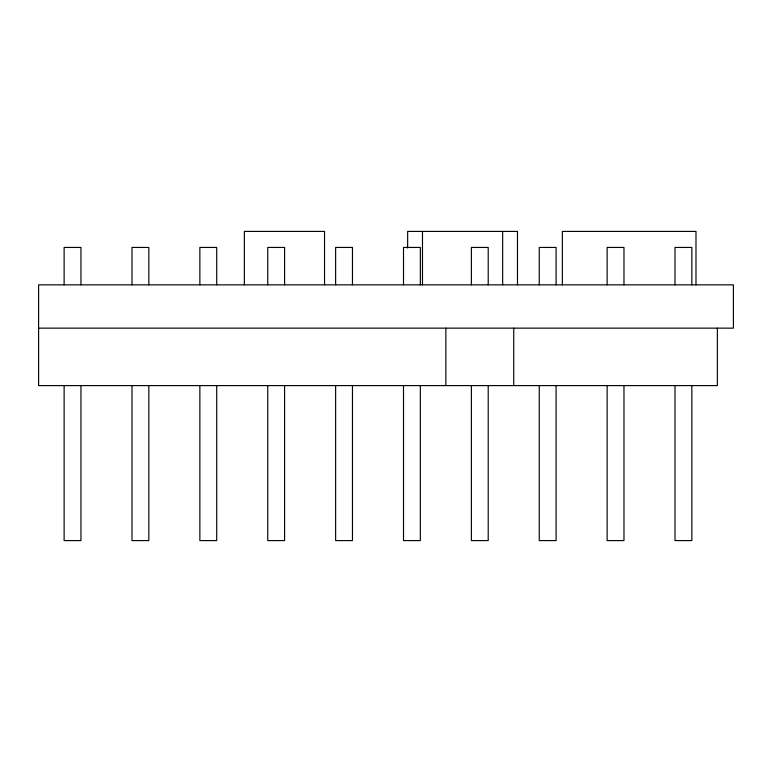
<?xml version="1.0" encoding="UTF-8"?>
<svg xmlns="http://www.w3.org/2000/svg" width="772" height="772" viewBox="0 0 772 772"><rect width="100%" height="100%" fill="white"/><g stroke="black" fill="none" stroke-linecap="round" stroke-linejoin="round"><path stroke-width="1.16" d="M38.6 328.148L733.4 328.148L733.4 284.849L38.6 284.849L38.6 385.595L717.362 385.595L717.362 328.148M695.987 284.849L695.987 231.407L562.373 231.407L562.373 284.849M691.847 284.849L691.847 247.445L675.008 247.445L675.008 284.849M691.847 385.595L691.847 540.593L675.008 540.593L675.008 385.595M623.969 284.849L623.969 247.445L607.13 247.445L607.13 284.849M623.969 385.595L623.969 540.593L607.13 540.593L607.13 385.595M556.091 284.849L556.091 247.445L539.261 247.445L539.261 284.849M556.091 385.595L556.091 540.593L539.261 540.593L539.261 385.595M517.481 284.849L517.481 231.407L407.645 231.407L407.645 248.034M513.737 328.148L513.737 385.595M502.649 231.407L502.649 284.849M488.213 284.849L488.213 247.445L471.383 247.445L471.383 284.849M488.213 385.595L488.213 540.593L471.383 540.593L471.383 385.595M445.859 328.148L445.859 385.595M422.477 231.407L422.477 284.849M420.335 284.849L420.335 247.445L403.505 247.445L403.505 284.849M420.335 385.595L420.335 540.593L403.505 540.593L403.505 385.595M352.466 284.849L352.466 247.445L335.627 247.445L335.627 284.849M352.466 385.595L352.466 540.593L335.627 540.593L335.627 385.595M324.539 284.849L324.539 231.407L244.367 231.407L244.367 284.849M284.588 284.849L284.588 247.445L267.749 247.445L267.749 284.849M284.588 385.595L284.588 540.593L267.749 540.593L267.749 385.595M216.71 284.849L216.71 247.445L199.871 247.445L199.871 284.849M216.71 385.595L216.71 540.593L199.871 540.593L199.871 385.595M148.832 284.849L148.832 247.445L131.993 247.445L131.993 284.849M148.832 385.595L148.832 540.593L131.993 540.593L131.993 385.595M80.954 284.849L80.954 247.445L64.124 247.445L64.124 284.849M80.954 385.595L80.954 540.593L64.124 540.593L64.124 385.595"/></g></svg>
